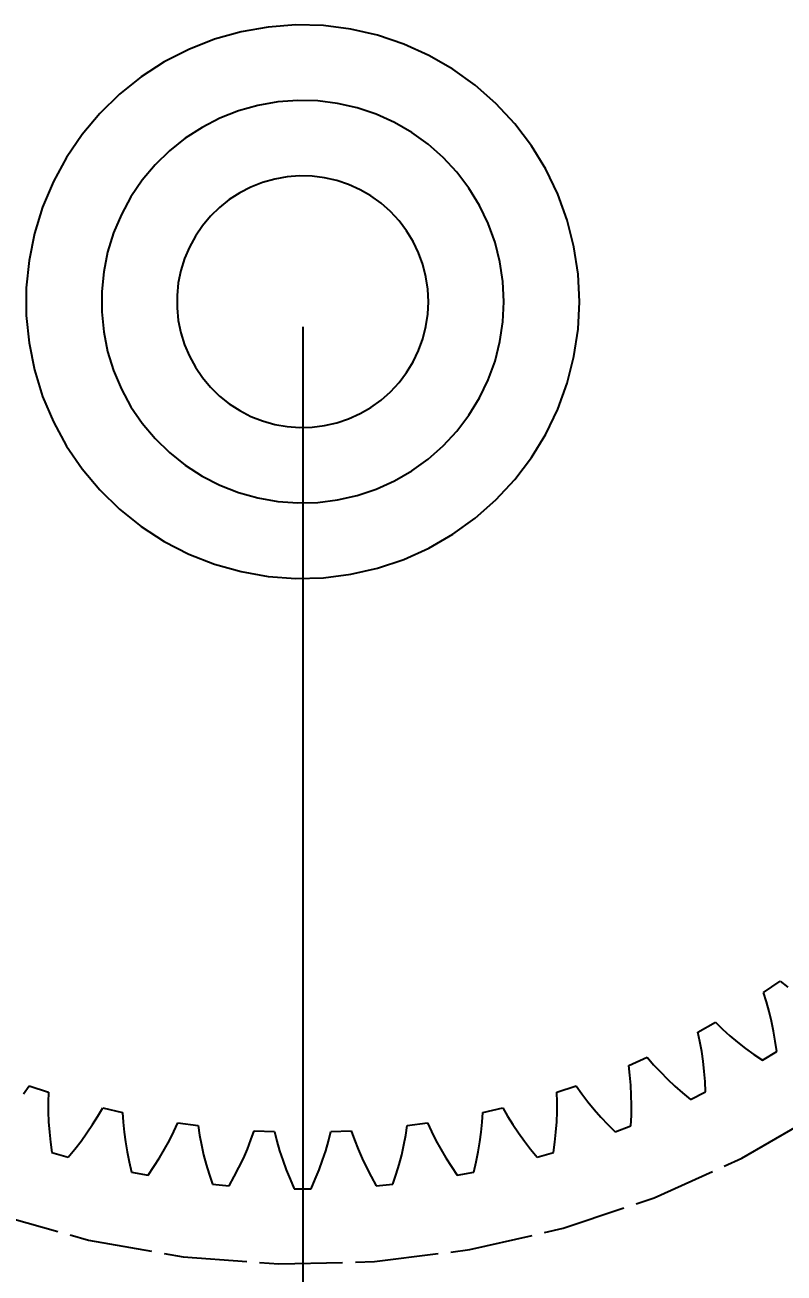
# Model space of a CAD drawing. Header units: millimetres. Extents: x -31 to 125, y -47 to 96.
# Drawn here: x -5.52 to 9.57, y -19.3 to 5.5 of the extents above; entities that cross this region are included whole.
import ezdxf

# ---------------------------------------------------------------- set-up
doc = ezdxf.new("R2010")
doc.units = ezdxf.units.MM
doc.linetypes.add('DASHED', pattern=[1.524, 1.27, -0.254])
for name, color, linetype in [('DIMS', 3, 'CONTINUOUS'), ('HIDDEN', 8, 'DASHED'), ('VISIBLE', 7, 'CONTINUOUS')]:
    doc.layers.add(name, color=color, linetype=linetype)
doc.styles.add('OpenSansCondensed-Light', font='OpenSansCondensed-Light.ttf')
doc.dimstyles.new('EZDXF', dxfattribs={"dimtxt": 0.25, "dimasz": 0.175, "dimexe": 0.375, "dimexo": 0.125, "dimgap": 0.1, "dimtad": 1, "dimlfac": 100, "dimzin": 12, "dimdsep": 46, "dimtxsty": 'OpenSansCondensed-Light', "dimblk": 'ARCHTICK', "dimcen": 2.5, "dimazin": 3, "dimtfac": 0.5, "dimtmove": 2, "dimatfit": 3})

# ---------------------------------------------------------------- blocks, each defined once
blk = doc.blocks.new('_ARCHTICK')
at = {"color": 0, "linetype": 'BYBLOCK', "const_width": 0.15}
blk.add_lwpolyline([(-0.5, -0.5), (0.5, 0.5)], dxfattribs=at)

msp = doc.modelspace()

# ---------------------------------------------------------------- linework, layer by layer
at = {"layer": 'HIDDEN'}
for points in [[(5.5, 0), (5.47267, 0.54762), (5.39095, 1.0898), (5.25565, 1.62115), (5.06812, 2.13639), (4.83022, 2.6304), (4.54431, 3.09826), (4.21324, 3.53533), (3.8403, 3.93727), (3.42919, 4.30007), (2.984, 4.62014), (2.50916, 4.89429), (2.00938, 5.11981), (1.48962, 5.29443), (0.95506, 5.41644), (0.41102, 5.48462), (-0.13712, 5.49829), (-0.68389, 5.45732), (-1.22387, 5.3621), (-1.75168, 5.2136), (-2.26208, 5.01328), (-2.75, 4.76314), (-3.21059, 4.46566), (-3.63927, 4.1238), (-4.03179, 3.74095), (-4.38423, 3.32092), (-4.6931, 2.86789), (-4.95533, 2.38636), (-5.16831, 1.88111), (-5.32993, 1.35717), (-5.43857, 0.81973), (-5.49316, 0.27415), (-5.49316, -0.27415), (-5.43857, -0.81973), (-5.32993, -1.35717), (-5.16831, -1.88111), (-4.95533, -2.38636), (-4.6931, -2.86789), (-4.38423, -3.32092), (-4.03179, -3.74095), (-3.63927, -4.1238), (-3.21059, -4.46566), (-2.75, -4.76314), (-2.26208, -5.01328), (-1.75168, -5.2136), (-1.22387, -5.3621), (-0.68389, -5.45732), (-0.13712, -5.49829), (0.41102, -5.48462), (0.95506, -5.41644), (1.48962, -5.29443), (2.00938, -5.11981), (2.50916, -4.89429), (2.984, -4.62014), (3.42919, -4.30007), (3.8403, -3.93727), (4.21324, -3.53533), (4.54431, -3.09826), (4.83022, -2.6304), (5.06812, -2.13639), (5.25565, -1.62115), (5.39095, -1.0898), (5.47267, -0.54762), (5.5, 0)], [(5.5, 0), (5.47267, 0.54762), (5.39095, 1.0898), (5.25565, 1.62115), (5.06812, 2.13639), (4.83022, 2.6304), (4.54431, 3.09826), (4.21324, 3.53533), (3.8403, 3.93727), (3.42919, 4.30007), (2.984, 4.62014), (2.50916, 4.89429), (2.00938, 5.11981), (1.48962, 5.29443), (0.95506, 5.41644), (0.41102, 5.48462), (-0.13712, 5.49829), (-0.68389, 5.45732), (-1.22387, 5.3621), (-1.75168, 5.2136), (-2.26208, 5.01328), (-2.75, 4.76314), (-3.21059, 4.46566), (-3.63927, 4.1238), (-4.03179, 3.74095), (-4.38423, 3.32092), (-4.6931, 2.86789), (-4.95533, 2.38636), (-5.16831, 1.88111), (-5.32993, 1.35717), (-5.43857, 0.81973), (-5.49316, 0.27415), (-5.49316, -0.27415), (-5.43857, -0.81973), (-5.32993, -1.35717), (-5.16831, -1.88111), (-4.95533, -2.38636), (-4.6931, -2.86789), (-4.38423, -3.32092), (-4.03179, -3.74095), (-3.63927, -4.1238), (-3.21059, -4.46566), (-2.75, -4.76314), (-2.26208, -5.01328), (-1.75168, -5.2136), (-1.22387, -5.3621), (-0.68389, -5.45732), (-0.13712, -5.49829), (0.41102, -5.48462), (0.95506, -5.41644), (1.48962, -5.29443), (2.00938, -5.11981), (2.50916, -4.89429), (2.984, -4.62014), (3.42919, -4.30007), (3.8403, -3.93727), (4.21324, -3.53533), (4.54431, -3.09826), (4.83022, -2.6304), (5.06812, -2.13639), (5.25565, -1.62115), (5.39095, -1.0898), (5.47267, -0.54762), (5.5, 0)], [(4, 0), (3.98012, 0.39827), (3.92069, 0.79258), (3.82229, 1.17902), (3.6859, 1.55374), (3.51289, 1.91302), (3.30496, 2.25328), (3.06418, 2.57115), (2.79295, 2.86347), (2.49396, 3.12733), (2.17019, 3.3601), (1.82484, 3.55949), (1.46136, 3.72349), (1.08336, 3.8505), (0.69459, 3.93923), (0.29892, 3.98882), (-0.09972, 3.99876), (-0.49737, 3.96896), (-0.89008, 3.89971), (-1.27395, 3.79171), (-1.64515, 3.64602), (-2, 3.4641), (-2.33497, 3.24775), (-2.64674, 2.99912), (-2.93221, 2.72069), (-3.18853, 2.41522), (-3.41316, 2.08574), (-3.60388, 1.73553), (-3.75877, 1.36808), (-3.87631, 0.98703), (-3.95532, 0.59617), (-3.99503, 0.19938), (-3.99503, -0.19938), (-3.95532, -0.59617), (-3.87631, -0.98703), (-3.75877, -1.36808), (-3.60388, -1.73553), (-3.41316, -2.08574), (-3.18853, -2.41522), (-2.93221, -2.72069), (-2.64674, -2.99912), (-2.33497, -3.24775), (-2, -3.4641), (-1.64515, -3.64602), (-1.27395, -3.79171), (-0.89008, -3.89971), (-0.49737, -3.96896), (-0.09972, -3.99876), (0.29892, -3.98882), (0.69459, -3.93923), (1.08336, -3.8505), (1.46136, -3.72349), (1.82484, -3.55949), (2.17019, -3.3601), (2.49396, -3.12733), (2.79295, -2.86347), (3.06418, -2.57115), (3.30496, -2.25328), (3.51289, -1.91302), (3.6859, -1.55374), (3.82229, -1.17902), (3.92069, -0.79258), (3.98012, -0.39827), (4, 0)], [(4, 0), (3.98012, 0.39827), (3.92069, 0.79258), (3.82229, 1.17902), (3.6859, 1.55374), (3.51289, 1.91302), (3.30496, 2.25328), (3.06418, 2.57115), (2.79295, 2.86347), (2.49396, 3.12733), (2.17019, 3.3601), (1.82484, 3.55949), (1.46136, 3.72349), (1.08336, 3.8505), (0.69459, 3.93923), (0.29892, 3.98882), (-0.09972, 3.99876), (-0.49737, 3.96896), (-0.89008, 3.89971), (-1.27395, 3.79171), (-1.64515, 3.64602), (-2, 3.4641), (-2.33497, 3.24775), (-2.64674, 2.99912), (-2.93221, 2.72069), (-3.18853, 2.41522), (-3.41316, 2.08574), (-3.60388, 1.73553), (-3.75877, 1.36808), (-3.87631, 0.98703), (-3.95532, 0.59617), (-3.99503, 0.19938), (-3.99503, -0.19938), (-3.95532, -0.59617), (-3.87631, -0.98703), (-3.75877, -1.36808), (-3.60388, -1.73553), (-3.41316, -2.08574), (-3.18853, -2.41522), (-2.93221, -2.72069), (-2.64674, -2.99912), (-2.33497, -3.24775), (-2, -3.4641), (-1.64515, -3.64602), (-1.27395, -3.79171), (-0.89008, -3.89971), (-0.49737, -3.96896), (-0.09972, -3.99876), (0.29892, -3.98882), (0.69459, -3.93923), (1.08336, -3.8505), (1.46136, -3.72349), (1.82484, -3.55949), (2.17019, -3.3601), (2.49396, -3.12733), (2.79295, -2.86347), (3.06418, -2.57115), (3.30496, -2.25328), (3.51289, -1.91302), (3.6859, -1.55374), (3.82229, -1.17902), (3.92069, -0.79258), (3.98012, -0.39827), (4, 0)], [(2.5, 0), (2.48758, 0.24892), (2.45043, 0.49537), (2.38893, 0.73689), (2.30369, 0.97109), (2.19555, 1.19563), (2.0656, 1.4083), (1.91511, 1.60697), (1.74559, 1.78967), (1.55872, 1.95458), (1.35637, 2.10006), (1.14053, 2.22468), (0.91335, 2.32718), (0.6771, 2.40656), (0.43412, 2.46202), (0.18683, 2.49301), (-0.06233, 2.49922), (-0.31086, 2.4806), (-0.5563, 2.43732), (-0.79622, 2.36982), (-1.02822, 2.27876), (-1.25, 2.16506), (-1.45936, 2.02985), (-1.65421, 1.87445), (-1.83263, 1.70043), (-1.99283, 1.50951), (-2.13323, 1.30359), (-2.25242, 1.08471), (-2.34923, 0.85505), (-2.42269, 0.61689), (-2.47208, 0.37261), (-2.49689, 0.12461), (-2.49689, -0.12461), (-2.47208, -0.37261), (-2.42269, -0.61689), (-2.34923, -0.85505), (-2.25242, -1.08471), (-2.13323, -1.30359), (-1.99283, -1.50951), (-1.83263, -1.70043), (-1.65421, -1.87445), (-1.45936, -2.02985), (-1.25, -2.16506), (-1.02822, -2.27876), (-0.79622, -2.36982), (-0.5563, -2.43732), (-0.31086, -2.4806), (-0.06233, -2.49922), (0.18683, -2.49301), (0.43412, -2.46202), (0.6771, -2.40656), (0.91335, -2.32718), (1.14053, -2.22468), (1.35637, -2.10006), (1.55872, -1.95458), (1.74559, -1.78967), (1.91511, -1.60697), (2.0656, -1.4083), (2.19555, -1.19563), (2.30369, -0.97109), (2.38893, -0.73689), (2.45043, -0.49537), (2.48758, -0.24892), (2.5, 0)], [(-6.09106, -18.12911), (-4.25571, -18.6455), (-2.37807, -18.97657), (-0.4768, -19.11906), (1.42921, -19.07152), (3.32102, -18.83445), (5.17982, -18.41019), (6.98715, -17.80296), (8.72503, -17.0188), (10.3762, -16.0655), (11.92424, -14.95253), (13.35378, -13.69095), (14.6506, -12.29331), (15.80182, -10.7735), (16.79599, -9.14661), (17.62323, -7.42882), (18.27533, -5.63719), (18.7458, -3.78954), (19.02996, -1.90424), (19.125, 0)], [(-6.09106, -18.12911), (-4.25571, -18.6455), (-2.37807, -18.97657), (-0.4768, -19.11906), (1.42921, -19.07152), (3.32102, -18.83445), (5.17982, -18.41019), (6.98715, -17.80296), (8.72503, -17.0188), (10.3762, -16.0655), (11.92424, -14.95253), (13.35378, -13.69095), (14.6506, -12.29331), (15.80182, -10.7735), (16.79599, -9.14661), (17.62323, -7.42882), (18.27533, -5.63719), (18.7458, -3.78954), (19.02996, -1.90424), (19.125, 0)], [(9.15711, -13.72579), (9.49099, -13.49708)], [(9.15711, -13.72579), (9.49099, -13.49708)], [(9.49099, -13.49708), (9.6421, -13.61993)], [(9.49099, -13.49708), (9.6421, -13.61993)], [(9.21708, -13.91108), (9.15711, -13.72579)], [(9.21708, -13.91108), (9.15711, -13.72579)], [(9.27004, -14.10078), (9.21708, -13.91108)], [(9.27004, -14.10078), (9.21708, -13.91108)], [(9.31656, -14.29443), (9.27004, -14.10078)], [(9.31656, -14.29443), (9.27004, -14.10078)], [(7.85159, -14.51215), (8.20515, -14.31522)], [(7.85159, -14.51215), (8.20515, -14.31522)], [(8.20515, -14.31522), (8.34428, -14.45149)], [(8.20515, -14.31522), (8.34428, -14.45149)], [(9.35702, -14.49168), (9.31656, -14.29443)], [(9.35702, -14.49168), (9.31656, -14.29443)], [(7.89421, -14.70218), (7.85159, -14.51215)], [(7.89421, -14.70218), (7.85159, -14.51215)], [(8.34428, -14.45149), (8.49049, -14.58346)], [(8.34428, -14.45149), (8.49049, -14.58346)], [(8.49049, -14.58346), (8.6431, -14.71142)], [(8.49049, -14.58346), (8.6431, -14.71142)], [(9.39169, -14.69226), (9.35702, -14.49168)], [(9.39169, -14.69226), (9.35702, -14.49168)], [(7.92944, -14.89596), (7.89421, -14.70218)], [(7.92944, -14.89596), (7.89421, -14.70218)], [(8.6431, -14.71142), (8.80164, -14.83555)], [(8.6431, -14.71142), (8.80164, -14.83555)], [(8.80164, -14.83555), (8.96574, -14.956)], [(8.80164, -14.83555), (8.96574, -14.956)], [(9.42078, -14.89596), (9.39169, -14.69226)], [(9.42078, -14.89596), (9.39169, -14.69226)], [(6.47908, -15.1747), (6.84931, -15.01123)], [(6.47908, -15.1747), (6.84931, -15.01123)], [(6.84931, -15.01123), (6.97527, -15.15976)], [(6.84931, -15.01123), (6.97527, -15.15976)], [(7.9579, -15.09307), (7.92944, -14.89596)], [(7.9579, -15.09307), (7.92944, -14.89596)], [(7.97998, -15.29322), (7.9579, -15.09307)], [(7.97998, -15.29322), (7.9579, -15.09307)], [(8.96574, -14.956), (9.13511, -15.07283)], [(8.96574, -14.956), (9.13511, -15.07283)], [(9.13511, -15.07283), (9.42078, -14.89596)], [(9.13511, -15.07283), (9.42078, -14.89596)], [(6.50399, -15.36785), (6.47908, -15.1747)], [(6.50399, -15.36785), (6.47908, -15.1747)], [(6.52119, -15.56405), (6.50399, -15.36785)], [(6.52119, -15.56405), (6.50399, -15.36785)], [(6.97527, -15.15976), (7.10867, -15.30465)], [(6.97527, -15.15976), (7.10867, -15.30465)], [(7.10867, -15.30465), (7.24883, -15.44615)], [(7.10867, -15.30465), (7.24883, -15.44615)], [(7.99599, -15.49615), (7.97998, -15.29322)], [(7.99599, -15.49615), (7.97998, -15.29322)], [(-5.54675, -15.73869), (-5.43503, -15.57917)], [(-5.54675, -15.73869), (-5.43503, -15.57917)], [(-5.43503, -15.57917), (-5.0513, -15.70778)], [(-5.43503, -15.57917), (-5.0513, -15.70778)], [(5.0513, -15.70778), (5.43503, -15.57917)], [(5.0513, -15.70778), (5.43503, -15.57917)], [(5.43503, -15.57917), (5.54675, -15.73869)], [(5.43503, -15.57917), (5.54675, -15.73869)], [(6.53134, -15.76295), (6.52119, -15.56405)], [(6.53134, -15.76295), (6.52119, -15.56405)], [(7.24883, -15.44615), (7.39524, -15.58438)], [(7.24883, -15.44615), (7.39524, -15.58438)], [(7.39524, -15.58438), (7.54753, -15.71945)], [(7.39524, -15.58438), (7.54753, -15.71945)], [(8.00616, -15.70166), (7.99599, -15.49615)], [(8.00616, -15.70166), (7.99599, -15.49615)], [(-5.0513, -15.70778), (-5.05827, -15.90241)], [(-5.0513, -15.70778), (-5.05827, -15.90241)], [(5.05827, -15.90241), (5.0513, -15.70778)], [(5.05827, -15.90241), (5.0513, -15.70778)], [(5.54675, -15.73869), (5.66622, -15.89527)], [(5.54675, -15.73869), (5.66622, -15.89527)], [(6.53486, -15.96428), (6.53134, -15.76295)], [(6.53486, -15.96428), (6.53134, -15.76295)], [(7.54753, -15.71945), (7.7054, -15.85142)], [(7.54753, -15.71945), (7.7054, -15.85142)], [(7.7054, -15.85142), (8.00616, -15.70166)], [(7.7054, -15.85142), (8.00616, -15.70166)], [(-5.05827, -15.90241), (-5.0573, -16.09936)], [(-5.05827, -15.90241), (-5.0573, -16.09936)], [(-5.0573, -16.09936), (-5.04905, -16.29834)], [(-5.0573, -16.09936), (-5.04905, -16.29834)], [(-4.07091, -16.18334), (-3.97438, -16.01419)], [(-4.07091, -16.18334), (-3.97438, -16.01419)], [(-3.97438, -16.01419), (-3.58042, -16.10685)], [(-3.97438, -16.01419), (-3.58042, -16.10685)], [(-3.58042, -16.10685), (-3.56941, -16.30129)], [(-3.58042, -16.10685), (-3.56941, -16.30129)], [(3.56941, -16.30129), (3.58042, -16.10685)], [(3.56941, -16.30129), (3.58042, -16.10685)], [(3.58042, -16.10685), (3.97438, -16.01419)], [(3.58042, -16.10685), (3.97438, -16.01419)], [(3.97438, -16.01419), (4.07091, -16.18334)], [(3.97438, -16.01419), (4.07091, -16.18334)], [(5.04905, -16.29834), (5.0573, -16.09936)], [(5.04905, -16.29834), (5.0573, -16.09936)], [(5.0573, -16.09936), (5.05827, -15.90241)], [(5.0573, -16.09936), (5.05827, -15.90241)], [(5.66622, -15.89527), (5.79272, -16.04909)], [(5.66622, -15.89527), (5.79272, -16.04909)], [(5.79272, -16.04909), (5.92575, -16.20025)], [(5.79272, -16.04909), (5.92575, -16.20025)], [(6.53208, -16.16782), (6.53486, -15.96428)], [(6.53208, -16.16782), (6.53486, -15.96428)], [(-5.04905, -16.29834), (-5.03398, -16.49914)], [(-5.04905, -16.29834), (-5.03398, -16.49914)], [(-4.28718, -16.51511), (-4.17541, -16.35028)], [(-4.28718, -16.51511), (-4.17541, -16.35028)], [(-4.17541, -16.35028), (-4.07091, -16.18334)], [(-4.17541, -16.35028), (-4.07091, -16.18334)], [(-3.56941, -16.30129), (-3.55027, -16.49731)], [(-3.56941, -16.30129), (-3.55027, -16.49731)], [(-2.56033, -16.48992), (-2.47982, -16.31259)], [(-2.56033, -16.48992), (-2.47982, -16.31259)], [(-2.47982, -16.31259), (-2.07899, -16.3685)], [(-2.47982, -16.31259), (-2.07899, -16.3685)], [(2.07899, -16.3685), (2.47982, -16.31259)], [(2.07899, -16.3685), (2.47982, -16.31259)], [(2.47982, -16.31259), (2.56033, -16.48992)], [(2.47982, -16.31259), (2.56033, -16.48992)], [(3.55027, -16.49731), (3.56941, -16.30129)], [(3.55027, -16.49731), (3.56941, -16.30129)], [(4.07091, -16.18334), (4.17541, -16.35028)], [(4.07091, -16.18334), (4.17541, -16.35028)], [(4.17541, -16.35028), (4.28718, -16.51511)], [(4.17541, -16.35028), (4.28718, -16.51511)], [(5.03398, -16.49914), (5.04905, -16.29834)], [(5.03398, -16.49914), (5.04905, -16.29834)], [(5.92575, -16.20025), (6.06492, -16.3488)], [(5.92575, -16.20025), (6.06492, -16.3488)], [(6.06492, -16.3488), (6.20995, -16.49476)], [(6.06492, -16.3488), (6.20995, -16.49476)], [(6.52324, -16.37339), (6.53208, -16.16782)], [(6.52324, -16.37339), (6.53208, -16.16782)], [(-5.03398, -16.49914), (-5.01244, -16.70155)], [(-5.03398, -16.49914), (-5.01244, -16.70155)], [(-4.4057, -16.6779), (-4.28718, -16.51511)], [(-4.4057, -16.6779), (-4.28718, -16.51511)], [(-3.55027, -16.49731), (-3.52369, -16.69468)], [(-3.55027, -16.49731), (-3.52369, -16.69468)], [(-2.64899, -16.66579), (-2.56033, -16.48992)], [(-2.64899, -16.66579), (-2.56033, -16.48992)], [(-2.07899, -16.3685), (-2.05009, -16.56109)], [(-2.07899, -16.3685), (-2.05009, -16.56109)], [(-2.05009, -16.56109), (-2.01294, -16.75451)], [(-2.05009, -16.56109), (-2.01294, -16.75451)], [(-1.02791, -16.65581), (-0.96411, -16.47181)], [(-1.02791, -16.65581), (-0.96411, -16.47181)], [(-0.96411, -16.47181), (-0.55983, -16.4905)], [(-0.96411, -16.47181), (-0.55983, -16.4905)], [(-0.55983, -16.4905), (-0.51328, -16.6796)], [(-0.55983, -16.4905), (-0.51328, -16.6796)], [(0.51328, -16.6796), (0.55983, -16.4905)], [(0.51328, -16.6796), (0.55983, -16.4905)], [(0.55983, -16.4905), (0.96411, -16.47181)], [(0.55983, -16.4905), (0.96411, -16.47181)], [(0.96411, -16.47181), (1.02791, -16.65581)], [(0.96411, -16.47181), (1.02791, -16.65581)], [(2.01294, -16.75451), (2.05009, -16.56109)], [(2.01294, -16.75451), (2.05009, -16.56109)], [(2.05009, -16.56109), (2.07899, -16.3685)], [(2.05009, -16.56109), (2.07899, -16.3685)], [(2.56033, -16.48992), (2.64899, -16.66579)], [(2.56033, -16.48992), (2.64899, -16.66579)], [(3.52369, -16.69468), (3.55027, -16.49731)], [(3.52369, -16.69468), (3.55027, -16.49731)], [(4.28718, -16.51511), (4.4057, -16.6779)], [(4.28718, -16.51511), (4.4057, -16.6779)], [(5.01244, -16.70155), (5.03398, -16.49914)], [(5.01244, -16.70155), (5.03398, -16.49914)], [(6.20995, -16.49476), (6.52324, -16.37339)], [(6.20995, -16.49476), (6.52324, -16.37339)], [(-5.01244, -16.70155), (-4.98467, -16.90543)], [(-5.01244, -16.70155), (-4.98467, -16.90543)], [(-4.66151, -16.99738), (-4.53058, -16.83865)], [(-4.66151, -16.99738), (-4.53058, -16.83865)], [(-4.53058, -16.83865), (-4.4057, -16.6779)], [(-4.53058, -16.83865), (-4.4057, -16.6779)], [(-3.52369, -16.69468), (-3.49016, -16.89323)], [(-3.52369, -16.69468), (-3.49016, -16.89323)], [(-2.84806, -17.01326), (-2.74507, -16.84023)], [(-2.84806, -17.01326), (-2.74507, -16.84023)], [(-2.74507, -16.84023), (-2.64899, -16.66579)], [(-2.74507, -16.84023), (-2.64899, -16.66579)], [(-2.01294, -16.75451), (-1.96827, -16.94859)], [(-2.01294, -16.75451), (-1.96827, -16.94859)], [(-1.17954, -17.02168), (-1.09996, -16.83911)], [(-1.17954, -17.02168), (-1.09996, -16.83911)], [(-1.09996, -16.83911), (-1.02791, -16.65581)], [(-1.09996, -16.83911), (-1.02791, -16.65581)], [(-0.51328, -16.6796), (-0.45845, -16.86877)], [(-0.51328, -16.6796), (-0.45845, -16.86877)], [(0.45845, -16.86877), (0.51328, -16.6796)], [(0.45845, -16.86877), (0.51328, -16.6796)], [(1.02791, -16.65581), (1.09996, -16.83911)], [(1.02791, -16.65581), (1.09996, -16.83911)], [(1.09996, -16.83911), (1.17954, -17.02168)], [(1.09996, -16.83911), (1.17954, -17.02168)], [(1.96827, -16.94859), (2.01294, -16.75451)], [(1.96827, -16.94859), (2.01294, -16.75451)], [(2.64899, -16.66579), (2.74507, -16.84023)], [(2.64899, -16.66579), (2.74507, -16.84023)], [(2.74507, -16.84023), (2.84806, -17.01326)], [(2.74507, -16.84023), (2.84806, -17.01326)], [(3.49016, -16.89323), (3.52369, -16.69468)], [(3.49016, -16.89323), (3.52369, -16.69468)], [(4.4057, -16.6779), (4.53058, -16.83865)], [(4.4057, -16.6779), (4.53058, -16.83865)], [(4.53058, -16.83865), (4.66151, -16.99738)], [(4.53058, -16.83865), (4.66151, -16.99738)], [(4.98467, -16.90543), (5.01244, -16.70155)], [(4.98467, -16.90543), (5.01244, -16.70155)], [(-4.98467, -16.90543), (-4.66151, -16.99738)], [(-4.98467, -16.90543), (-4.66151, -16.99738)], [(-3.49016, -16.89323), (-3.45003, -17.0928)], [(-3.49016, -16.89323), (-3.45003, -17.0928)], [(-3.45003, -17.0928), (-3.40357, -17.29325)], [(-3.45003, -17.0928), (-3.40357, -17.29325)], [(-2.95757, -17.18485), (-2.84806, -17.01326)], [(-2.95757, -17.18485), (-2.84806, -17.01326)], [(-1.96827, -16.94859), (-1.91656, -17.1432)], [(-1.96827, -16.94859), (-1.91656, -17.1432)], [(-1.26613, -17.20347), (-1.17954, -17.02168)], [(-1.26613, -17.20347), (-1.17954, -17.02168)], [(-0.45845, -16.86877), (-0.39605, -17.0579)], [(-0.45845, -16.86877), (-0.39605, -17.0579)], [(-0.39605, -17.0579), (-0.32661, -17.24691)], [(-0.39605, -17.0579), (-0.32661, -17.24691)], [(0.32661, -17.24691), (0.39605, -17.0579)], [(0.32661, -17.24691), (0.39605, -17.0579)], [(0.39605, -17.0579), (0.45845, -16.86877)], [(0.39605, -17.0579), (0.45845, -16.86877)], [(1.17954, -17.02168), (1.26613, -17.20347)], [(1.17954, -17.02168), (1.26613, -17.20347)], [(1.91656, -17.1432), (1.96827, -16.94859)], [(1.91656, -17.1432), (1.96827, -16.94859)], [(2.84806, -17.01326), (2.95757, -17.18485)], [(2.84806, -17.01326), (2.95757, -17.18485)], [(3.40357, -17.29325), (3.45003, -17.0928)], [(3.40357, -17.29325), (3.45003, -17.0928)], [(3.45003, -17.0928), (3.49016, -16.89323)], [(3.45003, -17.0928), (3.49016, -16.89323)], [(4.66151, -16.99738), (4.98467, -16.90543)], [(4.66151, -16.99738), (4.98467, -16.90543)], [(-3.40357, -17.29325), (-3.07331, -17.35498)], [(-3.40357, -17.29325), (-3.07331, -17.35498)], [(-3.07331, -17.35498), (-2.95757, -17.18485)], [(-3.07331, -17.35498), (-2.95757, -17.18485)], [(-1.91656, -17.1432), (-1.85819, -17.33821)], [(-1.91656, -17.1432), (-1.85819, -17.33821)], [(-1.85819, -17.33821), (-1.79343, -17.53352)], [(-1.85819, -17.33821), (-1.79343, -17.53352)], [(-1.35934, -17.38444), (-1.26613, -17.20347)], [(-1.35934, -17.38444), (-1.26613, -17.20347)], [(-0.32661, -17.24691), (-0.25049, -17.4357)], [(-0.32661, -17.24691), (-0.25049, -17.4357)], [(0.25049, -17.4357), (0.32661, -17.24691)], [(0.25049, -17.4357), (0.32661, -17.24691)], [(1.26613, -17.20347), (1.35934, -17.38444)], [(1.26613, -17.20347), (1.35934, -17.38444)], [(1.79343, -17.53352), (1.85819, -17.33821)], [(1.79343, -17.53352), (1.85819, -17.33821)], [(1.85819, -17.33821), (1.91656, -17.1432)], [(1.85819, -17.33821), (1.91656, -17.1432)], [(2.95757, -17.18485), (3.07331, -17.35498)], [(2.95757, -17.18485), (3.07331, -17.35498)], [(3.07331, -17.35498), (3.40357, -17.29325)], [(3.07331, -17.35498), (3.40357, -17.29325)], [(-1.79343, -17.53352), (-1.45888, -17.56452)], [(-1.79343, -17.53352), (-1.45888, -17.56452)], [(-1.45888, -17.56452), (-1.35934, -17.38444)], [(-1.45888, -17.56452), (-1.35934, -17.38444)], [(-0.25049, -17.4357), (-0.16799, -17.6242)], [(-0.25049, -17.4357), (-0.16799, -17.6242)], [(0.16799, -17.6242), (0.25049, -17.4357)], [(0.16799, -17.6242), (0.25049, -17.4357)], [(1.35934, -17.38444), (1.45888, -17.56452)], [(1.35934, -17.38444), (1.45888, -17.56452)], [(1.45888, -17.56452), (1.79343, -17.53352)], [(1.45888, -17.56452), (1.79343, -17.53352)], [(-0.16799, -17.6242), (0.16799, -17.6242)], [(-0.16799, -17.6242), (0.16799, -17.6242)]]:
    msp.add_lwpolyline(points, dxfattribs=at)
at = {"layer": 'VISIBLE'}
for points in [[(4, 0), (3.98012, 0.39827), (3.92069, 0.79258), (3.82229, 1.17902), (3.6859, 1.55374), (3.51289, 1.91302), (3.30496, 2.25328), (3.06418, 2.57115), (2.79295, 2.86347), (2.49396, 3.12733), (2.17019, 3.3601), (1.82484, 3.55949), (1.46136, 3.72349), (1.08336, 3.8505), (0.69459, 3.93923), (0.29892, 3.98882), (-0.09972, 3.99876), (-0.49737, 3.96896), (-0.89008, 3.89971), (-1.27395, 3.79171), (-1.64515, 3.64602), (-2, 3.4641), (-2.33497, 3.24775), (-2.64674, 2.99912), (-2.93221, 2.72069), (-3.18853, 2.41522), (-3.41316, 2.08574), (-3.60388, 1.73553), (-3.75877, 1.36808), (-3.87631, 0.98703), (-3.95532, 0.59617), (-3.99503, 0.19938), (-3.99503, -0.19938), (-3.95532, -0.59617), (-3.87631, -0.98703), (-3.75877, -1.36808), (-3.60388, -1.73553), (-3.41316, -2.08574), (-3.18853, -2.41522), (-2.93221, -2.72069), (-2.64674, -2.99912), (-2.33497, -3.24775), (-2, -3.4641), (-1.64515, -3.64602), (-1.27395, -3.79171), (-0.89008, -3.89971), (-0.49737, -3.96896), (-0.09972, -3.99876), (0.29892, -3.98882), (0.69459, -3.93923), (1.08336, -3.8505), (1.46136, -3.72349), (1.82484, -3.55949), (2.17019, -3.3601), (2.49396, -3.12733), (2.79295, -2.86347), (3.06418, -2.57115), (3.30496, -2.25328), (3.51289, -1.91302), (3.6859, -1.55374), (3.82229, -1.17902), (3.92069, -0.79258), (3.98012, -0.39827), (4, 0)], [(4, 0), (3.98012, 0.39827), (3.92069, 0.79258), (3.82229, 1.17902), (3.6859, 1.55374), (3.51289, 1.91302), (3.30496, 2.25328), (3.06418, 2.57115), (2.79295, 2.86347), (2.49396, 3.12733), (2.17019, 3.3601), (1.82484, 3.55949), (1.46136, 3.72349), (1.08336, 3.8505), (0.69459, 3.93923), (0.29892, 3.98882), (-0.09972, 3.99876), (-0.49737, 3.96896), (-0.89008, 3.89971), (-1.27395, 3.79171), (-1.64515, 3.64602), (-2, 3.4641), (-2.33497, 3.24775), (-2.64674, 2.99912), (-2.93221, 2.72069), (-3.18853, 2.41522), (-3.41316, 2.08574), (-3.60388, 1.73553), (-3.75877, 1.36808), (-3.87631, 0.98703), (-3.95532, 0.59617), (-3.99503, 0.19938), (-3.99503, -0.19938), (-3.95532, -0.59617), (-3.87631, -0.98703), (-3.75877, -1.36808), (-3.60388, -1.73553), (-3.41316, -2.08574), (-3.18853, -2.41522), (-2.93221, -2.72069), (-2.64674, -2.99912), (-2.33497, -3.24775), (-2, -3.4641), (-1.64515, -3.64602), (-1.27395, -3.79171), (-0.89008, -3.89971), (-0.49737, -3.96896), (-0.09972, -3.99876), (0.29892, -3.98882), (0.69459, -3.93923), (1.08336, -3.8505), (1.46136, -3.72349), (1.82484, -3.55949), (2.17019, -3.3601), (2.49396, -3.12733), (2.79295, -2.86347), (3.06418, -2.57115), (3.30496, -2.25328), (3.51289, -1.91302), (3.6859, -1.55374), (3.82229, -1.17902), (3.92069, -0.79258), (3.98012, -0.39827), (4, 0)], [(2.5, 0), (2.48758, 0.24892), (2.45043, 0.49537), (2.38893, 0.73689), (2.30369, 0.97109), (2.19555, 1.19563), (2.0656, 1.4083), (1.91511, 1.60697), (1.74559, 1.78967), (1.55872, 1.95458), (1.35637, 2.10006), (1.14053, 2.22468), (0.91335, 2.32718), (0.6771, 2.40656), (0.43412, 2.46202), (0.18683, 2.49301), (-0.06233, 2.49922), (-0.31086, 2.4806), (-0.5563, 2.43732), (-0.79622, 2.36982), (-1.02822, 2.27876), (-1.25, 2.16506), (-1.45936, 2.02985), (-1.65421, 1.87445), (-1.83263, 1.70043), (-1.99283, 1.50951), (-2.13323, 1.30359), (-2.25242, 1.08471), (-2.34923, 0.85505), (-2.42269, 0.61689), (-2.47208, 0.37261), (-2.49689, 0.12461), (-2.49689, -0.12461), (-2.47208, -0.37261), (-2.42269, -0.61689), (-2.34923, -0.85505), (-2.25242, -1.08471), (-2.13323, -1.30359), (-1.99283, -1.50951), (-1.83263, -1.70043), (-1.65421, -1.87445), (-1.45936, -2.02985), (-1.25, -2.16506), (-1.02822, -2.27876), (-0.79622, -2.36982), (-0.5563, -2.43732), (-0.31086, -2.4806), (-0.06233, -2.49922), (0.18683, -2.49301), (0.43412, -2.46202), (0.6771, -2.40656), (0.91335, -2.32718), (1.14053, -2.22468), (1.35637, -2.10006), (1.55872, -1.95458), (1.74559, -1.78967), (1.91511, -1.60697), (2.0656, -1.4083), (2.19555, -1.19563), (2.30369, -0.97109), (2.38893, -0.73689), (2.45043, -0.49537), (2.48758, -0.24892), (2.5, 0)]]:
    msp.add_lwpolyline(points, dxfattribs=at)

# ---------------------------------------------------------------- dimensions: what is measured, and where the dimension line sits
at = {"layer": 'DIMS'}
msp.add_linear_dim(base=(0, -28.625), p1=(0, 0), p2=(14, 0), dimstyle='EZDXF', override={"dimtxt": 1.6, "dimasz": 1, "dimexe": 0.6, "dimexo": 0.5, "dimdec": 2}, dxfattribs=at).render()

doc.saveas('drawing.dxf')
